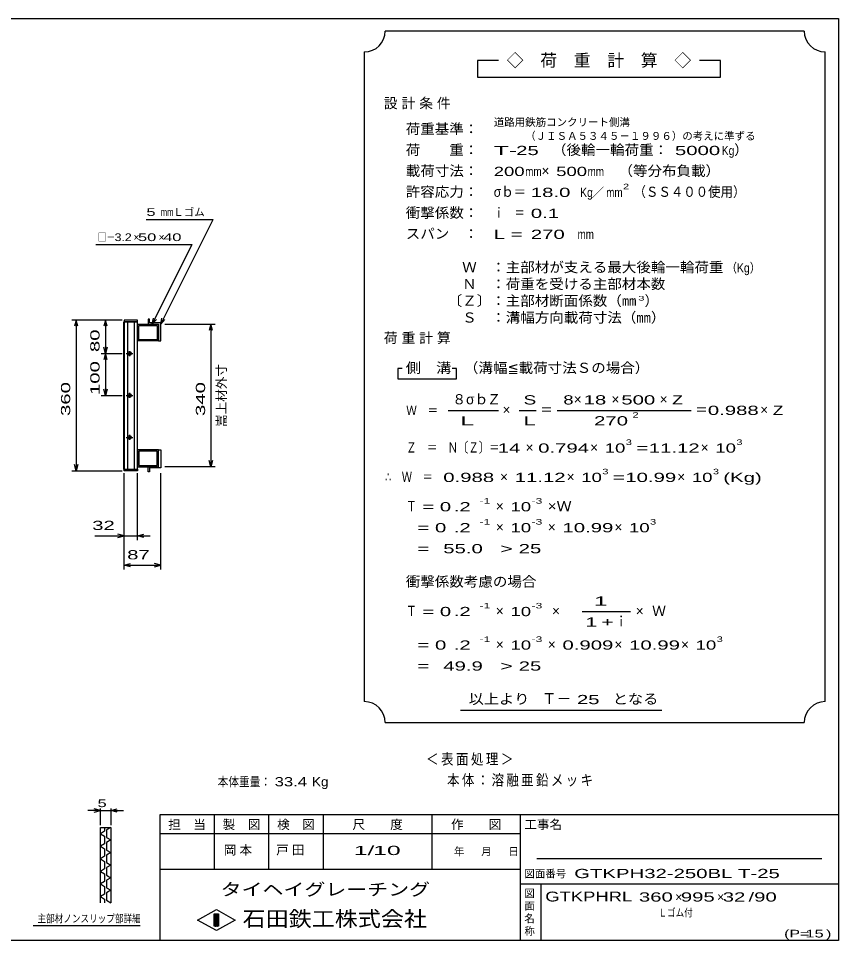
# Model space of a CAD drawing. Units: millimetres, scale not verified. Extents: x -1820 to 1731, y -1282 to 1054.
# Drawn here: x -227 to 1731, y -1146 to 1054 of the extents above; entities that cross this region are included whole.
import ezdxf
from ezdxf.enums import TextEntityAlignment as Align

# ---------------------------------------------------------------- set-up
doc = ezdxf.new("R2010")
doc.units = ezdxf.units.MM
doc.header["$LTSCALE"] = 10
for name, color, linetype, lineweight in [('0_2', 150, 'Continuous', 25), ('16', 3, 'Continuous', 25), ('22', 4, 'Continuous', 25), ('24', 2, 'Continuous', 25), ('32', 4, 'Continuous', 25)]:
    doc.layers.add(name, color=color, linetype=linetype, lineweight=lineweight)
doc.styles.add('ベクトル', font='')
doc.styles.get('ベクトル').set_extended_font_data('ベクトル')

msp = doc.modelspace()

# ---------------------------------------------------------------- linework, layer by layer
at = {"layer": '0_2'}
for p, q in [((-1729, 1053.5), (1731, 1053.5)), ((1731, 1053.5), (1731, -1146.5)), ((1731, -846.5), (111, -846.5)), ((111, -846.5), (111, -1146.5)), ((241, -846.5), (241, -976.5)), ((371, -976.5), (371, -846.5)), ((501, -846.5), (501, -976.5)), ((761, -976.5), (761, -846.5)), ((971, -846.5), (971, -1146.5)), ((971, -891.5), (111, -891.5)), ((1691, -951.5), (1011, -951.5)), ((111, -976.5), (971, -976.5)), ((971, -1011.5), (1731, -1011.5)), ((1021, -1146.5), (1021, -1011.5)), ((201, -1097.5), (246, -1072.5)), ((246, -1072.5), (291, -1097.5)), ((246, -1122.5), (201, -1097.5)), ((241, -1082.5), (251, -1082.5)), ((241, -1112.5), (241, -1082.5)), ((241, -1082.5), (243, -1082.5)), ((243, -1082.5), (243, -1112.5)), ((245, -1112.5), (245, -1082.5)), ((245, -1082.5), (247, -1082.5)), ((291, -1097.5), (246, -1122.5)), ((247, -1082.5), (247, -1112.5)), ((249, -1112.5), (249, -1082.5)), ((249, -1082.5), (251, -1082.5)), ((251, -1082.5), (251, -1112.5)), ((251, -1082.5), (251, -1112.5)), ((251, -1112.5), (241, -1112.5)), ((243, -1112.5), (245, -1112.5)), ((247, -1112.5), (249, -1112.5)), ((1731, -1146.5), (-1729, -1146.5))]:
    msp.add_line(p, q, dxfattribs=at)
at = {"layer": '16'}
for p, q in [((58, 334), (26, 334)), ((26, 334), (26, 329.5)), ((58, 329.5), (58, 334)), ((86, 336), (83, 336)), ((83, 336), (83, 324)), ((86, 327), (86, 336)), ((25.3, -21.5), (25.3, 329.5)), ((25.3, 329.5), (26, 329.5)), ((26, 329.5), (58, 329.5)), ((26, 329.5), (26, -21.5)), ((58, 329.5), (26, 329.5)), ((33.5, 329.5), (33.5, -21.5)), ((50.5, -21.5), (50.5, 329.5)), ((58, -21.5), (58, 329.5)), ((58, 324), (108, 324)), ((58, 284), (58, 324)), ((61, 321), (105, 321)), ((61, 287), (61, 321)), ((83, 324), (108, 324)), ((113, 327), (86, 327)), ((105, 321), (105, 287)), ((108, 324), (108, 284)), ((108, 324), (108, 284)), ((113, 284), (113, 327)), ((105, 287), (61, 287)), ((108, 284), (58, 284)), ((108, 284), (113, 284)), ((30.5, 254), (46.5, 254)), ((40.5, 257), (36.5, 257)), ((36.5, 251), (40.5, 251)), ((38.5, 260), (38.5, 248)), ((30.5, 154), (46.5, 154)), ((40.5, 157), (36.5, 157)), ((38.5, 160), (38.5, 148)), ((36.5, 151), (40.5, 151)), ((30.5, 54), (46.5, 54)), ((40.5, 57), (36.5, 57)), ((36.5, 51), (40.5, 51)), ((38.5, 60), (38.5, 48)), ((108, 24), (58, 24)), ((58, 24), (58, -16)), ((108, -16), (108, 24)), ((108, 24), (113, 24)), ((108, -16), (108, 24)), ((113, 24), (113, -19)), ((105, 21), (61, 21)), ((61, 21), (61, -13)), ((105, -13), (105, 21)), ((26, -21.5), (25.3, -21.5)), ((26, -21.5), (58, -21.5)), ((26, -26), (26, -21.5)), ((26, -21.5), (58, -21.5)), ((58, -16), (108, -16)), ((58, -21.5), (58, -26)), ((61, -13), (105, -13)), ((83, -28), (83, -16)), ((83, -16), (108, -16)), ((113, -19), (86, -19)), ((86, -19), (86, -28)), ((58, -26), (26, -26)), ((86, -28), (83, -28))]:
    msp.add_line(p, q, dxfattribs=at)
for centre, radius, start, end in [((36.5, 254), 3, 90, 270), ((38.5, 254), 4, 46.6, 133.4), ((38.5, 254), 4, 226.6, 313.4), ((40.5, 254), 3, 270, 90), ((36.5, 154), 3, 90, 270), ((38.5, 154), 4, 46.6, 133.4), ((40.5, 154), 3, 270, 90), ((38.5, 154), 4, 226.6, 313.4), ((36.5, 54), 3, 90, 270), ((38.5, 54), 4, 46.6, 133.4), ((38.5, 54), 4, 226.6, 313.4), ((40.5, 54), 3, 270, 90)]:
    msp.add_arc(centre, radius, start, end, dxfattribs=at)
at = {"layer": '22'}
for p, q in [((78, 574), (238, 574)), ((113, 324), (238, 574)), ((-42, 514), (188, 514)), ((93, 324), (188, 514)), ((21, 334), (-99, 334)), ((-89, 334), (-93, 319)), ((-85, 319), (-89, 334)), ((-89, 334), (-89, -26)), ((21, 334), (-29, 334)), ((-19, 334), (-23, 319)), ((-15, 319), (-19, 334)), ((-19, 334), (-19, 254)), ((93, 324), (96, 338.6)), ((93, 324), (103, 335)), ((113, 324), (116, 338.6)), ((113, 324), (123, 335)), ((123, 324), (243, 324)), ((233, 324), (229, 309)), ((237, 309), (233, 324)), ((233, 324), (233, -16)), ((-19, 254), (-23, 269)), ((-15, 269), (-19, 254)), ((-29, 254), (21, 254)), ((-19, 254), (-23, 239)), ((-15, 239), (-19, 254)), ((-19, 254), (-19, 154)), ((-29, 154), (21, 154)), ((-19, 154), (-23, 169)), ((-15, 169), (-19, 154)), ((-89, -26), (-93, -11)), ((-85, -11), (-89, -26)), ((243, -16), (123, -16)), ((233, -16), (229, -1)), ((237, -1), (233, -16)), ((-99, -26), (21, -26)), ((26, -191), (26, -31)), ((26, -261), (26, -31)), ((58, -191), (58, -31)), ((113, -261), (113, -31)), ((-44, -181), (26, -181)), ((26, -181), (11, -177)), ((11, -185), (26, -181)), ((26, -181), (58, -181)), ((58, -181), (73, -177)), ((73, -185), (58, -181)), ((58, -181), (88, -181)), ((26, -251), (41, -247)), ((41, -255), (26, -251)), ((26, -251), (113, -251)), ((113, -251), (98, -247)), ((98, -255), (113, -251))]:
    msp.add_line(p, q, dxfattribs=at)
at = {"layer": '24', "color": 4}
for p, q in [((1649, 1023.5), (649, 1023.5)), ((599, 973.5), (599, -576.5)), ((1699, -576.5), (1699, 973.5)), ((919, 953.5), (869, 953.5)), ((869, 953.5), (869, 913.5)), ((1449, 953.5), (1399, 953.5)), ((1449, 913.5), (1449, 953.5)), ((869, 913.5), (1449, 913.5)), ((689, 218.5), (679, 218.5)), ((679, 218.5), (679, 193.5)), ((819, 218.5), (809, 218.5)), ((819, 193.5), (819, 218.5)), ((679, 193.5), (819, 193.5)), ((799, 118.5), (919, 118.5)), ((969, 118.5), (1009, 118.5)), ((1059, 118.5), (1379, 118.5)), ((1119, -361.5), (1234, -361.5)), ((829, -596.5), (1309, -596.5)), ((649, -626.5), (1649, -626.5))]:
    msp.add_line(p, q, dxfattribs=at)
for centre, start, end in [((599, 1023.5), 270, 0), ((1699, 1023.5), 180, 270), ((599, -626.5), 0, 90), ((1699, -626.5), 90, 180)]:
    msp.add_arc(centre, 50, start, end, dxfattribs=at)
at = {"layer": '32'}
for p, q in [((-31, -836.5), (-46, -832.5)), ((-31, -871.5), (-31, -831.5)), ((-6, -831.5), (-6, -871.5)), ((-6, -836.5), (9, -832.5)), ((-31, -836.5), (-61, -836.5)), ((-46, -840.5), (-31, -836.5)), ((-31, -836.5), (-6, -836.5)), ((9, -840.5), (-6, -836.5)), ((-6, -836.5), (24, -836.5)), ((-31, -876.5), (-6, -876.5)), ((-31, -1056.5), (-31, -876.5)), ((-21, -876.5), (-21, -885.5)), ((-6, -876.5), (-16, -882.5)), ((-6, -876.5), (-6, -1056.5)), ((-21, -885.5), (-31, -891.5)), ((-31, -891.5), (-21, -897.5)), ((-21, -897.5), (-21, -915.5)), ((-16, -882.5), (-16, -900.5)), ((-16, -900.5), (-6, -906.5)), ((-21, -915.5), (-31, -921.5)), ((-31, -921.5), (-21, -927.5)), ((-6, -906.5), (-16, -912.5)), ((-16, -912.5), (-16, -930.5)), ((-21, -945.5), (-31, -951.5)), ((-21, -927.5), (-21, -945.5)), ((-16, -930.5), (-6, -936.5)), ((-6, -936.5), (-16, -942.5)), ((-16, -942.5), (-16, -960.5)), ((-31, -951.5), (-21, -957.5)), ((-21, -957.5), (-21, -975.5)), ((-16, -960.5), (-6, -966.5)), ((-6, -966.5), (-16, -972.5)), ((-21, -975.5), (-31, -981.5)), ((-31, -981.5), (-21, -987.5)), ((-21, -987.5), (-21, -1005.5)), ((-16, -972.5), (-16, -990.5)), ((-21, -1005.5), (-31, -1011.5)), ((-31, -1011.5), (-21, -1017.5)), ((-16, -990.5), (-6, -996.5)), ((-6, -996.5), (-16, -1002.5)), ((-16, -1002.5), (-16, -1020.5)), ((-21, -1017.5), (-21, -1035.5)), ((-16, -1020.5), (-6, -1026.5)), ((-6, -1026.5), (-16, -1032.5)), ((-16, -1032.5), (-16, -1050.5)), ((-21, -1035.5), (-31, -1041.5)), ((-31, -1041.5), (-21, -1047.5)), ((-21, -1047.5), (-21, -1056.5)), ((-16, -1050.5), (-6, -1056.5)), ((64, -1111.5), (-191, -1111.5))]:
    msp.add_line(p, q, dxfattribs=at)

# ---------------------------------------------------------------- texts
at = {"layer": '0_2', "style": 'ベクトル'}
for s, height, p in [('担\u3000当', 21.99, (131, -869.5)), ('製\u3000図', 21.99, (261, -869.5)), ('検\u3000図', 21.99, (391, -869.5)), ('尺\u3000\u3000度', 21.99, (571, -869.5)), ('作\u3000\u3000図', 21.99, (806, -869.5)), ('工事名', 21.99, (981, -869.5)), ('年', 18.3, (813, -934)), ('月', 18.3, (878, -934)), ('日', 18.3, (943, -934)), ('図面番号', 18.33, (981, -987)), ('図', 18.3, (981, -1034)), ('面', 18.3, (981, -1064)), ('名', 18.3, (981, -1094)), ('称', 18.3, (981, -1124))]:
    msp.add_text(s, height=height, dxfattribs=at).set_placement(p, align=Align.MIDDLE_LEFT)
at = {"layer": '0_2', "color": 222, "style": 'ベクトル'}
for s, height, width, p in [('タイヘイグレーチング', 29.33, 1.25, (256, -1024.5)), ('石田鉄工株式会社', 36.66, 1.1, (308.5, -1094.5))]:
    msp.add_text(s, height=height, dxfattribs=dict(at, width=width)).set_placement(p, align=Align.MIDDLE_LEFT)
at = {"layer": '22', "color": 2, "style": 'ベクトル'}
for s, height, width, p in [(' 5 ', 18.33, 1.6, (68, 591.5)), ('mm', 18.33, 0.75, (113, 591.5)), ('□－', 18.33, 0.8, (-37, 531.5)), ('3.2', 18.33, 1.2, (3, 531.5)), (' 50 ', 18.33, 1.6, (48, 531.5)), (' 40 ', 18.33, 1.6, (108, 531.5)), (' 32 ', 21.99, 1.65, (-64, -156)), (' 87 ', 21.99, 1.65, (19.5, -226)), ('本体重量：', 21.99, 0.85, (249, -767.5)), (' 33.4', 21.99, 1.35, (374, -767.5)), ('Kg', 21.99, 1.1, (474, -767.5)), ('1/', 21.99, 2, (574, -931.5)), (' 10 ', 21.99, 2, (604, -931.5)), ('GTKPH32-250BL T-25            ', 21.99, 1.65, (1100, -986.5)), ('GTKPHRL', 23.46, 1.4, (1031, -1041.5)), (' 360 ', 21.99, 1.65, (1241, -1042.5)), (' 995 ', 21.99, 1.65, (1341, -1042.5)), (' 32 ', 21.99, 1.65, (1441, -1042.5)), ('/', 22, 1.65, (1516, -1042.5)), (' 90 ', 21.99, 1.65, (1516, -1042.5)), ('Ｌゴム付', 18.33, 0.8, (1301, -1080)), ('(P=', 18.33, 1.55, (1601, -1130)), (' 15 ', 18.33, 1.6, (1641, -1130)), (')', 18.3, 1.6, (1701, -1130))]:
    msp.add_text(s, height=height, dxfattribs=dict(at, width=width)).set_placement(p, align=Align.MIDDLE_LEFT)
for s, height, p in [('Ｌゴム', 18.33, (143, 591.5)), ('×', 18.3, (48, 531.5)), ('×', 18.3, (108, 531.5)), ('×', 22, (1341, -1042.5)), ('×', 22, (1441, -1042.5))]:
    msp.add_text(s, height=height, dxfattribs=at).set_placement(p, align=Align.MIDDLE_LEFT)
at = {"layer": '22', "color": 2, "style": 'ベクトル', "width": 1.65}
for s, p in [(' 80 ', (-44, 244)), (' 100 ', (-44, 141.5)), (' 360 ', (-114, 91.5)), (' 340', (208, 91.5))]:
    msp.add_text(s, height=21.99, rotation=90, dxfattribs=at).set_placement(p, align=Align.MIDDLE_LEFT)
at = {"layer": '22', "color": 2, "style": 'ベクトル'}
msp.add_text('嵩上材外寸', height=21.99, rotation=90, dxfattribs=at).set_placement((258, 79), align=Align.MIDDLE_LEFT)
at = {"layer": '22', "color": 2, "attachment_point": 4, "style": 'ベクトル'}
for s, insert, char_height in [('\\T1.2;\\W0.85;＜表面処理＞', (746.5, -715), 25.66), ('\\T1.19;\\W0.85;本体：溶融亜鉛メッキ', (796.5, -765), 25.66), ('\\T1.25;岡本\u3000', (263.5, -931.5), 21.99), ('\\T1.25;戸田\u3000', (388.5, -931.5), 21.99)]:
    msp.add_mtext(s, dxfattribs=dict(at, insert=insert, char_height=char_height))
at = {"layer": '24', "style": 'ベクトル'}
for s, height, p in [('◇\u3000荷\u3000重\u3000計\u3000算\u3000◇', 29.33, (939, 953.5)), ('道路用鉄筋コンクリート側溝', 18.33, (908, 806)), ('（ＪＩＳＡ５３４５－１９９６）の考えに準ずる', 18.33, (983, 773)), ('）', 24.2, (1482, 740)), ('×', 24.2, (1022, 690)), ('／', 22, (1141.5, 638.5)), ('）', 24.2, (1268, 380)), ('８', 24.2, (809, 145)), ('σｂ', 24.19, (842, 145)), ('Ｚ', 24.2, (892, 145)), ('×', 24.2, (1099, 145)), ('×', 24.2, (1189, 145)), ('×', 24.2, (1304, 145)), ('×', 24.2, (929, 120)), ('×', 24.2, (1544, 120)), ('×', 24.2, (984, 30)), ('×', 24.2, (1138, 30)), ('×', 24.2, (1402, 30)), ('×', 24.2, (923, -40)), ('×', 24.2, (1082, -40)), ('×', 24.2, (1346, -40)), ('×', 24.2, (913, -110)), ('×', 24.2, (913, -160)), ('×', 24.2, (1037, -160)), ('×', 24.2, (1196, -160)), ('Ｗ', 24.2, (1286, -360)), ('×', 24.2, (913, -360)), ('×', 24.2, (1047, -360)), ('ｉ', 24.2, (1195.5, -385)), ('×', 24.2, (1247, -360)), ('×', 24.2, (913, -440)), ('×', 24.2, (1037, -440)), ('×', 24.2, (1196, -440)), ('×', 24.2, (1355, -440)), ('Ｔ－', 25.66, (1023, -569))]:
    msp.add_text(s, height=height, dxfattribs=at).set_placement(p, align=Align.MIDDLE_LEFT)
for s, height, width, p in [('荷重基準：\u3000', 24.19, 1.05, (698, 790)), ('荷\u3000\u3000重：\u3000', 24.19, 1.05, (698, 740)), ('T-', 21.99, 2, (908, 738.5)), (' 25 ', 21.99, 1.65, (948, 738.5)), ('（後輪一輪荷重：', 24.19, 1.05, (1047, 740)), (' 5000', 21.99, 1.65, (1327, 738.5)), ('Kg', 21.99, 0.85, (1452, 738.5)), ('載荷寸法：\u3000', 24.19, 1.05, (698, 690)), ('\u3000（等分布負載）', 24.19, 1.05, (1171, 690)), ('200', 21.99, 1.5, (908, 688.5)), ('mm', 21.99, 0.8, (983, 688.5)), ('500', 21.99, 1.5, (1057, 688.5)), ('mm', 21.99, 0.8, (1132, 688.5)), ('許容応力：\u3000', 24.19, 1.05, (698, 640)), ('σｂ＝', 24.19, 0.9, (908, 640)), (' 18.0', 21.99, 1.65, (983, 638.5)), ('Kg', 21.99, 0.85, (1114, 638.5)), ('mm', 21.99, 0.8, (1176.5, 638.5)), ('2', 13.2, 1.5, (1216.5, 652.5)), ('（ＳＳ４００使用）', 24.19, 0.9, (1241.5, 640)), ('衝撃係数：\u3000', 24.19, 1.05, (698, 590)), ('ｉ\u3000＝', 24.19, 0.75, (908, 590)), (' 0.1', 21.99, 1.65, (983, 588.5)), ('スパン\u3000：\u3000', 24.19, 1.05, (698, 540)), ('L =', 21.99, 1.65, (908, 538.5)), (' 270 ', 21.99, 1.65, (983, 538.5)), ('mm', 21.99, 0.8, (1108, 538.5)), ('\u3000Ｗ\u3000：主部材が支える最大後輪一輪荷重', 24.19, 1.05, (798, 460)), ('（Kg）', 21.99, 0.85, (1463, 458.5)), ('\u3000Ｎ\u3000：荷重を受ける主部材本数', 24.19, 1.05, (798, 420)), ('〔Ｚ〕：主部材断面係数（㎜', 24.19, 1.05, (798, 380)), ('3', 11, 1.8, (1253, 386)), ('\u3000Ｓ\u3000：溝幅方向載荷寸法（㎜）', 24.19, 1.05, (798, 340)), ('側\u3000溝', 24.19, 1.1, (698, 220)), ('\u3000（溝幅≦載荷寸法Ｓの場合）', 24.19, 1.05, (802, 220)), ('S', 22, 1.55, (979, 143.5)), ('8', 22, 1.5, (1074, 143.5)), (' 18 ', 21.99, 1.65, (1109, 143.5)), (' 500 ', 21.99, 1.65, (1199, 143.5)), ('Z', 22, 1.4, (1334, 143.5)), ('Ｗ\u3000＝', 21.99, 0.85, (699, 118.5)), ('＝', 24.2, 0.9, (1019, 120)), ('2', 13.2, 1.5, (1239, 107.5)), ('＝', 24.2, 0.9, (1389, 120)), ('0.988', 21.99, 1.65, (1419, 118.5)), ('Z', 22, 1.4, (1574, 118.5)), ('L', 22, 1.8, (979, 93.5)), (' 270 ', 21.99, 1.65, (1134, 93.5)), ('Ｚ\u3000＝\u3000Ｎ〔Ｚ〕＝', 24.19, 0.75, (699, 30)), ('3', 13.2, 1.5, (1223, 42.5)), ('3', 13.2, 1.5, (1487, 42.5)), (' 14 ', 21.99, 1.65, (904, 28.5)), ('0.794', 21.99, 1.65, (1014, 28.5)), ('10', 21.99, 1.5, (1173, 28.5)), ('=', 22, 1.7, (1248, 28.5)), ('11.12', 21.99, 1.65, (1278, 28.5)), ('10', 21.99, 1.5, (1437, 28.5)), ('3', 13.2, 1.5, (1167, -27.5)), ('3', 13.2, 1.5, (1431, -27.5)), ('∴\u3000Ｗ\u3000＝', 24.19, 0.75, (649, -40)), (' 0.988', 21.99, 1.65, (774, -41.5)), ('11.12', 21.99, 1.65, (958, -41.5)), ('10', 21.99, 1.5, (1117, -41.5)), ('=', 22, 1.7, (1192, -41.5)), ('10.99', 21.99, 1.65, (1222, -41.5)), ('10', 21.99, 1.5, (1381, -41.5)), ('(Kg)', 21.99, 1.65, (1456, -41.5)), ('Ｔ', 24.2, 0.75, (699, -110)), (' = 0', 21.99, 1.65, (724, -111.5)), (' .2 ', 21.99, 1.65, (799, -111.5)), ('-1', 13.2, 1.65, (874, -97.5)), ('10', 21.99, 1.5, (948, -111.5)), ('-3', 13.2, 1.65, (998, -97.5)), ('×Ｗ', 24.19, 1.1, (1037, -110)), ('  = 0', 21.99, 1.65, (699, -161.5)), (' .2 ', 21.99, 1.65, (799, -161.5)), ('-1', 13.2, 1.65, (874, -147.5)), ('10', 21.99, 1.5, (948, -161.5)), ('-3', 13.2, 1.65, (998, -147.5)), ('10.99', 21.99, 1.65, (1072, -161.5)), ('10', 21.99, 1.5, (1231, -161.5)), ('3', 13.2, 1.5, (1281, -147.5)), ('  =', 21.99, 1.65, (699, -211.5)), (' 55.0', 21.99, 1.65, (774, -211.5)), ('>', 22, 1.7, (924, -211.5)), (' 25 ', 21.99, 1.65, (954, -211.5)), ('衝撃係数考慮の場合', 24.19, 1.05, (698, -290)), ('Ｔ', 24.2, 0.75, (699, -360)), (' = 0', 21.99, 1.65, (724, -361.5)), (' .2 ', 21.99, 1.65, (799, -361.5)), ('-1', 13.2, 1.65, (874, -347.5)), ('10', 21.99, 1.5, (948, -361.5)), ('-3', 13.2, 1.65, (998, -347.5)), ('  = 0', 21.99, 1.65, (699, -441.5)), (' .2 ', 21.99, 1.65, (799, -441.5)), ('-1', 13.2, 1.65, (874, -427.5)), ('10', 21.99, 1.5, (948, -441.5)), ('-3', 13.2, 1.65, (998, -427.5)), ('0.909', 21.99, 1.65, (1072, -441.5)), ('10.99', 21.99, 1.65, (1231, -441.5)), ('10', 21.99, 1.5, (1390, -441.5)), ('3', 13.2, 1.5, (1440, -427.5)), (' 49.9', 21.99, 1.65, (774, -491.5)), ('>', 22, 1.7, (924, -491.5)), (' 25 ', 21.99, 1.65, (954, -491.5)), ('  =', 21.99, 1.65, (699, -491.5)), ('以上より\u3000', 24.19, 1.1, (848, -570)), (' 25 ', 21.99, 1.65, (1093, -571.5)), ('となる', 24.19, 1.1, (1192, -570))]:
    msp.add_text(s, height=height, dxfattribs=dict(at, width=width)).set_placement(p, align=Align.MIDDLE_LEFT)
at = {"layer": '24', "attachment_point": 4, "style": 'ベクトル'}
for s, insert, char_height in [('\\T1.28;設計条件', (645.5, 850), 24.19), ('\\T1.28;荷重計算', (645.5, 290), 24.19), ('\\T1.5;\\W2;\\~L\\~', (804, 93.5), 21.99), ('\\T1.25;\\W2;\\~1\\~', (1126.5, -336.5), 21.99), ('\\T1.33;\\W1.75;1+', (1126.5, -386.5), 21.99)]:
    msp.add_mtext(s, dxfattribs=dict(at, insert=insert, char_height=char_height))
at = {"layer": '32', "color": 2, "style": 'ベクトル'}
for s, width, p in [(' 5 ', 1.6, (-48.5, -819)), ('主部材ノンスリップ部詳細', 0.8, (-181, -1094))]:
    msp.add_text(s, height=18.33, dxfattribs=dict(at, width=width)).set_placement(p, align=Align.MIDDLE_LEFT)

doc.saveas('drawing.dxf')
